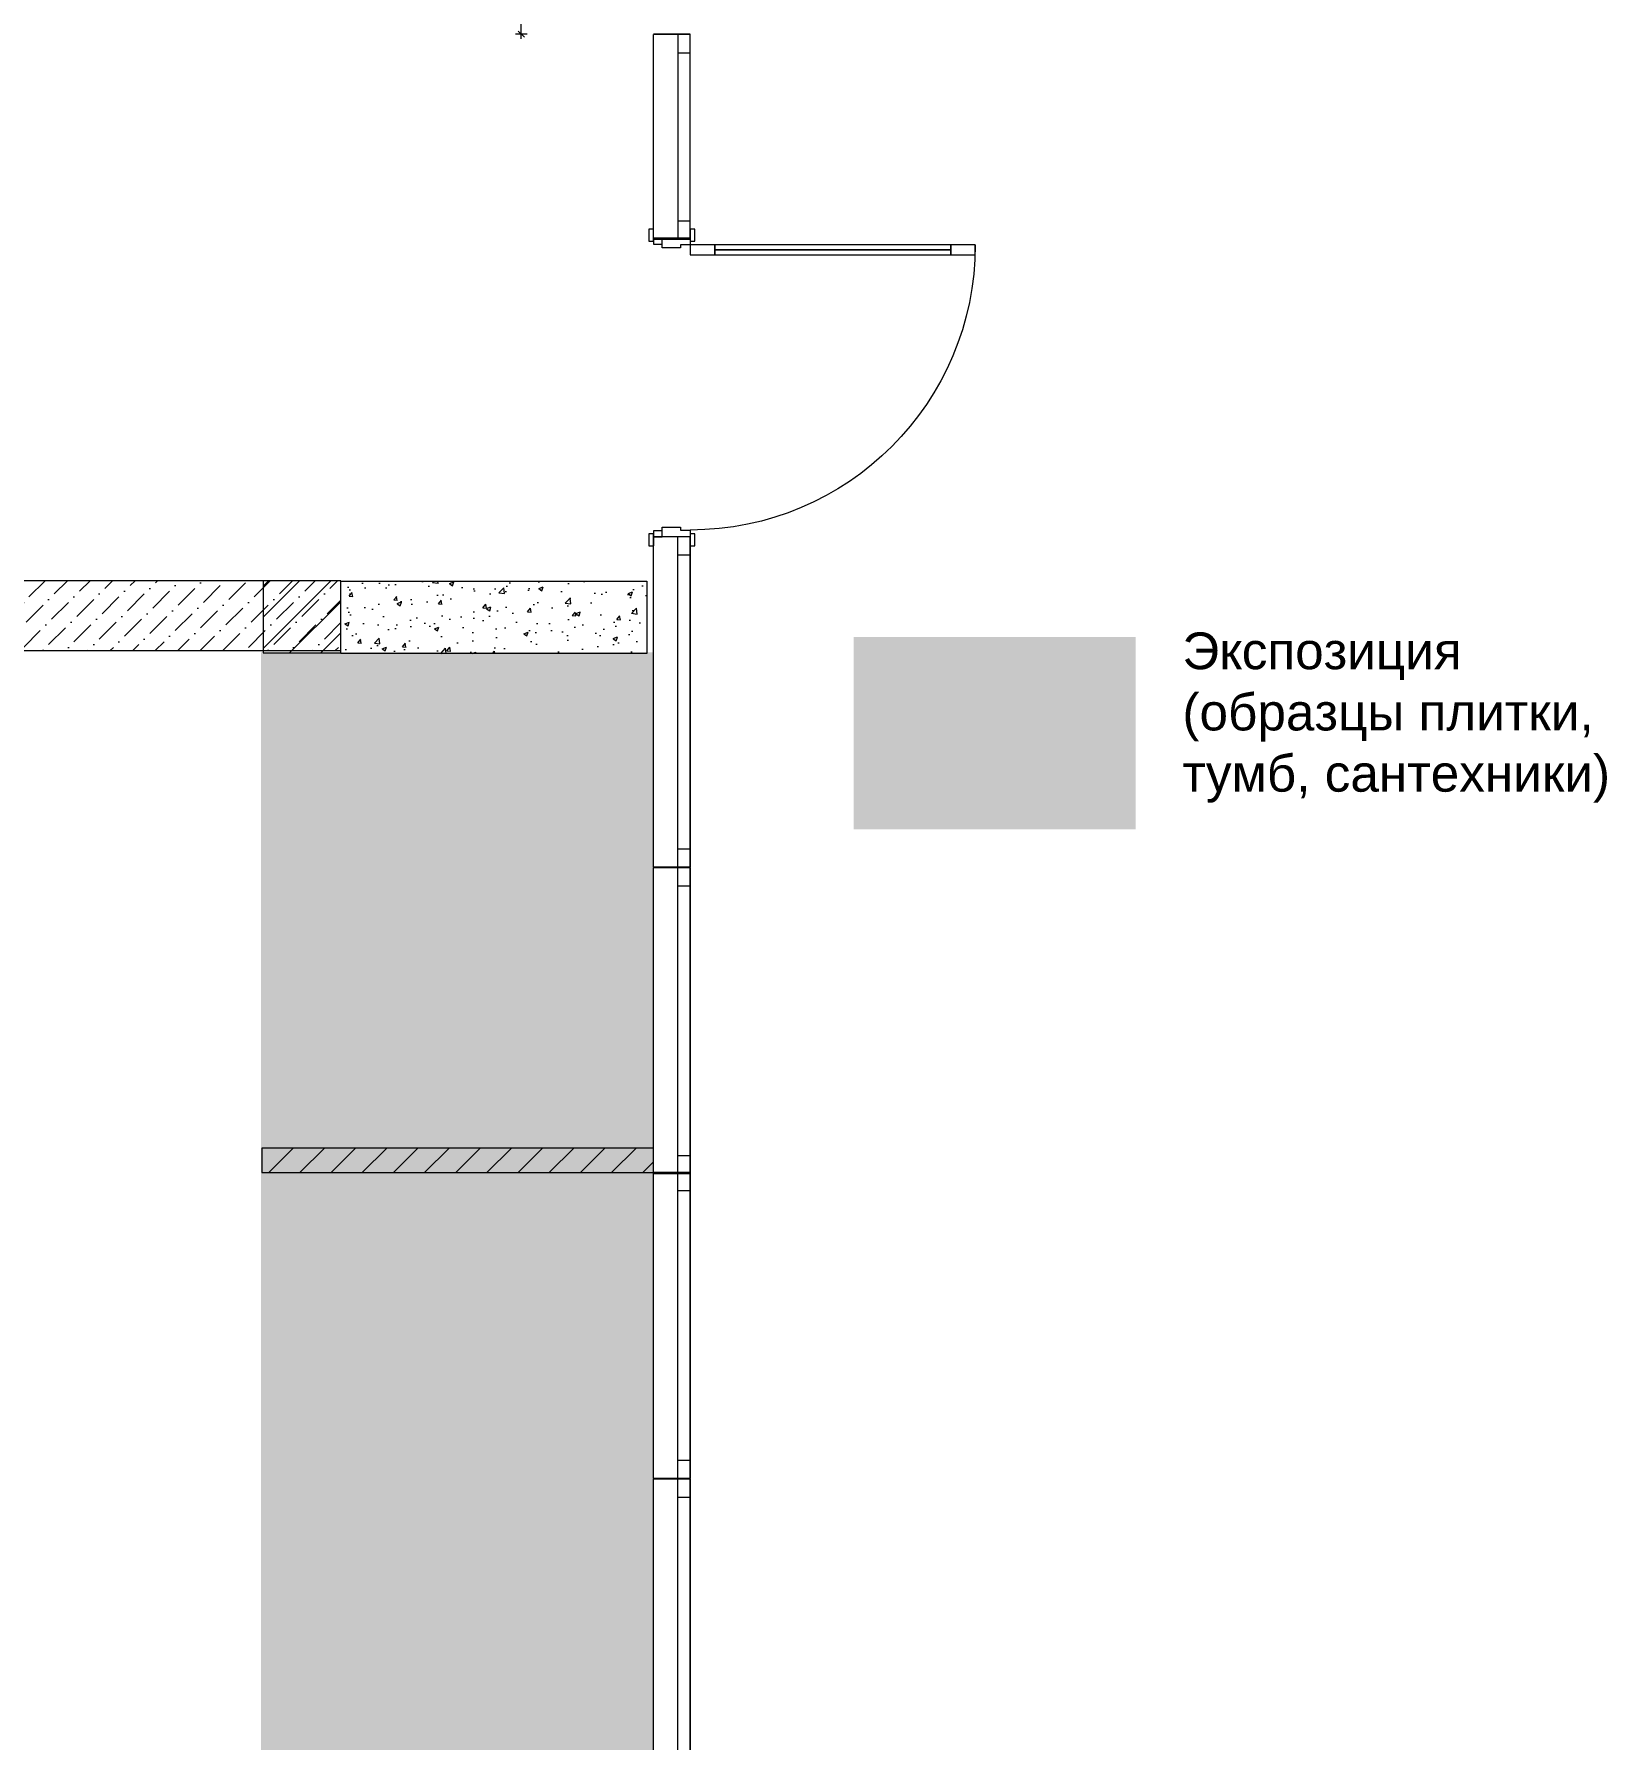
# Model space of a CAD drawing. Header units: millimetres. Extents: x 2336463 to 2579121, y 595385 to 778077.
# Drawn here: x 2408431 to 2414855, y 704404 to 711370 of the extents above; entities that cross this region are included whole.
import ezdxf

# ---------------------------------------------------------------- set-up
doc = ezdxf.new("R2010")
doc.units = ezdxf.units.MM
doc.header["$MEASUREMENT"] = 0
for name, color, linetype in [('+возводимые стены', 7, 'Continuous'), ('1 Планировка размеры', 7, 'Continuous'), ('сит план', 7, 'Continuous')]:
    doc.layers.add(name, color=color, linetype=linetype)
for name, color, linetype, lineweight in [('+возводимые стены_Ном._пера__101', 252, 'Continuous', 5), ('+размер планировка_Ном._пера__1', 7, 'Continuous', 13), ('Двери ARCHICAD_Ном._пера__1', 7, 'Continuous', 13), ('Конструктив - Стены Несущие_Ном._пера__1', 7, 'Continuous', 13), ('Окна ARCHICAD_Ном._пера__1', 7, 'Continuous', 13), ('сит план_Ном._пера__1', 7, 'Continuous', 13)]:
    doc.layers.add(name, color=color, linetype=linetype, lineweight=lineweight)
for name, color, linetype, lineweight, true_color in [('+возводимые стены_Ном._пера__169', 7, 'Continuous', 5, 0x68b353), ('+размер планировка_Ном._пера__9', 7, 'Continuous', 15, 0x3dad99), ('1 Планировка размеры_Ном._пера__242', 7, 'Continuous', 13, 0x1b55b5), ('Конструктив - Стены Несущие_Ном._пера__162', 7, 'Continuous', 5, 0xaaaaaa), ('сит план_Ном._пера__87', 7, 'Continuous', 20, 0x6a6a6a)]:
    doc.layers.add(name, color=color, linetype=linetype, lineweight=lineweight, true_color=true_color)
doc.styles.add('СГЕНЕРИР_СТИЛЬ_1', font='arial.ttf')
doc.dimstyles.new('СГЕНЕРИР_СТИЛЬ__2', dxfattribs={"dimtxt": 75, "dimasz": 23.75, "dimexe": 0.18, "dimexo": 300, "dimgap": 0, "dimtad": 1, "dimdec": 0, "dimzin": 0, "dimdsep": 46, "dimtxsty": 'СГЕНЕРИР_СТИЛЬ_1', "dimblk": 'ARROWHEAD_6', "dimblk1": 'ARROWHEAD_6', "dimblk2": 'ARROWHEAD_6', "dimcen": 0.09, "dimclrd": 256, "dimclre": 256, "dimclrt": 256, "dimazin": 0, "dimtfac": 1, "dimtdec": 4, "dimtmove": 0, "dimatfit": 3, "dimfxl": 0, "dimtolj": 1, "dimtzin": 0, "dimarcsym": 0})
pattern_1 = [(45, (2086872.015, 585813.69), (-63.639609, 63.639609), [])]

# ---------------------------------------------------------------- blocks, each defined once
blk = doc.blocks.new('Окно 25_10')
at = {"layer": 'Окна ARCHICAD_Ном._пера__1', "color": 7, "linetype": 'Continuous', "lineweight": 13}
for p, q in [((-625, 100), (625, 100)), ((-625, 0), (-625, 100)), ((625, 0), (625, 100)), ((-625, 0), (-550, 0)), ((-625, -50), (-625, 0)), ((-625, -50), (-625, 0)), ((-550, 0), (-550, -50)), ((-550, 0), (550, 0)), ((550, -50), (550, 0)), ((550, 0), (625, 0)), ((625, -50), (625, 0)), ((625, -50), (625, 0)), ((-625, -50), (625, -50)), ((-550, -50), (-625, -50)), ((550, -50), (-550, -50)), ((625, -50), (550, -50))]:
    blk.add_line(p, q, dxfattribs=at)
blk = doc.blocks.new('Окно 25_17')
at = {"layer": 'Окна ARCHICAD_Ном._пера__1', "color": 7, "linetype": 'Continuous', "lineweight": 13}
for p, q in [((-674.6, 100), (674.6, 100)), ((-674.6, 0), (-674.6, 100)), ((674.6, 0), (674.6, 100)), ((-674.6, 0), (-599.6, 0)), ((-674.6, -50), (-674.6, 0)), ((-674.6, -50), (-674.6, 0)), ((-599.6, 0), (-599.6, -50)), ((-599.6, 0), (599.6, 0)), ((599.6, -50), (599.6, 0)), ((599.6, 0), (674.6, 0)), ((674.6, -50), (674.6, 0)), ((674.6, -50), (674.6, 0)), ((-674.6, -50), (674.6, -50)), ((-599.6, -50), (-674.6, -50)), ((599.6, -50), (-599.6, -50)), ((674.6, -50), (599.6, -50))]:
    blk.add_line(p, q, dxfattribs=at)
blk = doc.blocks.new('Окно 25_18')
at = {"layer": 'Окна ARCHICAD_Ном._пера__1', "color": 7, "linetype": 'Continuous', "lineweight": 13}
for p, q in [((-418.9, 0), (418.9, 0)), ((-418.9, 0), (-343.9, 0)), ((-418.9, 0), (-418.9, -50)), ((-418.9, 0), (-418.9, -50)), ((-343.9, 0), (-343.9, -50)), ((-343.9, 0), (343.9, 0)), ((343.9, -50), (343.9, 0)), ((343.9, 0), (418.9, 0)), ((418.9, 0), (418.9, -50)), ((418.9, 0), (418.9, -50)), ((-343.9, -50), (-418.9, -50)), ((-418.9, -50), (-418.9, -150)), ((343.9, -50), (-343.9, -50)), ((418.9, -50), (343.9, -50)), ((418.9, -50), (418.9, -150)), ((-418.9, -150), (418.9, -150))]:
    blk.add_line(p, q, dxfattribs=at)
blk = doc.blocks.new('Однопольная Дверь 25_2')
at = {"layer": 'Двери ARCHICAD_Ном._пера__1', "color": 7, "linetype": 'Continuous', "lineweight": 13}
for p, q in [((542, 1064), (542, 1164)), ((542, 1164), (582, 1164)), ((582, 1164), (582, 1064)), ((582, 1064), (542, 1064)), ((562, 1064), (562, 100)), ((542, 0), (542, 100)), ((542, 100), (582, 100)), ((582, 100), (582, 0)), ((-647, 0), (-647, 19)), ((-647, 19), (-597, 19)), ((-597, 0), (-647, 0)), ((-610, 0), (-647, 0)), ((-610, 0), (-647, 0)), ((-582, 0), (-610, 0)), ((-610, 0), (-610, -115)), ((-610, 0), (-610, -115)), ((-610, 0), (-610, -115)), ((-597, 19), (-597, 0)), ((-582, -40), (-582, 0)), ((582, 0), (542, 0)), ((610, 0), (582, 0)), ((582, 0), (582, -40)), ((597, 19), (647, 19)), ((597, 0), (597, 19)), ((647, 0), (597, 0)), ((610, -115), (610, 0)), ((610, 0), (610, -115)), ((610, 0), (610, -115)), ((610, 0), (647, 0)), ((610, 0), (647, 0)), ((647, 19), (647, 0)), ((-570, -40), (-582, -40)), ((-570, -115), (-570, -40)), ((582, -40), (570, -40)), ((570, -40), (570, -115)), ((-610, -150), (-610, -115)), ((-610, -115), (-585, -115)), ((-610, -115), (-570, -115)), ((-610, -115), (-610, -150)), ((-610, -115), (-610, -150)), ((-585, -115), (-585, -150)), ((570, -115), (610, -115)), ((585, -150), (585, -115)), ((585, -115), (610, -115)), ((610, -115), (610, -150)), ((610, -115), (610, -150)), ((610, -115), (610, -150)), ((-647, -169), (-647, -150)), ((-647, -150), (-597, -150)), ((-610, -150), (-647, -150)), ((-610, -150), (-647, -150)), ((-597, -169), (-647, -169)), ((-585, -150), (-610, -150)), ((-597, -150), (-597, -169)), ((610, -150), (585, -150)), ((597, -150), (647, -150)), ((597, -169), (597, -150)), ((647, -169), (597, -169)), ((610, -150), (647, -150)), ((610, -150), (647, -150)), ((647, -150), (647, -169))]:
    blk.add_line(p, q, dxfattribs=at)
at = {"layer": 'Двери ARCHICAD_Ном._пера__1', "color": 7, "linetype": 'Continuous', "lineweight": 13, "flags": 128}
for points in [[(562, 1064), (562, 100), (542, 100), (542, 1064)], [(582, 1064), (582, 100), (562, 100), (562, 1064)]]:
    blk.add_lwpolyline(points, close=True, dxfattribs=at)
at = {"layer": 'Двери ARCHICAD_Ном._пера__1', "color": 7, "linetype": 'Continuous', "lineweight": 13}
blk.add_arc((582, 0), 1164, 90, 180, dxfattribs=at)
blk = doc.blocks.new('Стена_992', base_point=(2411110.7, 692966.8))
at = {"layer": 'сит план_Ном._пера__87', "linetype": 'Continuous', "lineweight": 20, "true_color": 0x6a6a6a}
h = blk.add_hatch(dxfattribs=at)
h.set_pattern_fill('Блоки_Бетонные_Эффективные', color=251, style=0, pattern_type=2)
h.set_pattern_definition(pattern_1)
h.paths.add_polyline_path([(2410961, 711369), (2411111, 711369), (2411111, 711370), (2410961, 711370)])
h = blk.add_hatch(dxfattribs=at)
h.set_pattern_fill('Блоки_Бетонные_Эффективные', color=251, style=0, pattern_type=2)
h.set_pattern_definition(pattern_1)
h.paths.add_polyline_path([(2410960.9, 707965.5), (2411110.9, 707965.5), (2411110.9, 707967.7), (2410960.9, 707967.7)])
h = blk.add_hatch(dxfattribs=at)
h.set_pattern_fill('Блоки_Бетонные_Эффективные', color=251, style=0, pattern_type=2)
h.set_pattern_definition(pattern_1)
h.paths.add_polyline_path([(2410960.9, 705468.8), (2411110.9, 705468.8), (2411110.9, 705471.1), (2410960.9, 705471.1)])
at = {"layer": 'сит план_Ном._пера__1', "color": 7, "linetype": 'Continuous', "lineweight": 13}
for p, q in [((2411061, 711369), (2410961, 711369)), ((2411111, 711369), (2411061, 711369)), ((2411060.9, 707967.7), (2410960.9, 707967.7)), ((2411060.9, 707965.5), (2410960.9, 707965.5)), ((2411110.9, 707967.7), (2411060.9, 707967.7)), ((2411110.9, 707965.5), (2411060.9, 707965.5)), ((2411060.9, 705471.1), (2410960.9, 705471.1)), ((2411060.9, 705468.8), (2410960.9, 705468.8)), ((2411110.9, 705471.1), (2411060.9, 705471.1)), ((2411110.9, 705468.8), (2411060.9, 705468.8))]:
    blk.add_line(p, q, dxfattribs=at)
at = {"layer": 'сит план_Ном._пера__1', "color": 7, "linetype": 'Continuous', "lineweight": 13, "flags": 128}
for points in [[(2411111, 711370), (2410961, 711370)], [(2411111, 711369), (2411111, 711370)], [(2410960.9, 707967.7), (2410960.9, 707965.5)], [(2411110.9, 707965.5), (2411110.9, 707967.7)], [(2410960.9, 705471.1), (2410960.9, 705468.8)], [(2411110.9, 705468.8), (2411110.9, 705471.1)]]:
    blk.add_lwpolyline(points, dxfattribs=at)
at = {"layer": 'Двери ARCHICAD_Ном._пера__1', "color": 7, "linetype": 'Continuous', "lineweight": 13, "xscale": -1, "zscale": 1000, "rotation": 269.9989164459284}
blk.add_blockref('Однопольная Дверь 25_2', (2411111, 709926.9), dxfattribs=at)
at = {"layer": 'Окна ARCHICAD_Ном._пера__1', "color": 7, "linetype": 'Continuous', "lineweight": 13, "xscale": -1, "zscale": 1000, "rotation": 269.9989164459284}
blk.add_blockref('Окно 25_18', (2411111, 710950.1), dxfattribs=at)
at = {"layer": 'Окна ARCHICAD_Ном._пера__1', "color": 7, "linetype": 'Continuous', "lineweight": 13, "zscale": 1000, "rotation": 89.99891644592846}
for name, p in [('Окно 25_17', (2411061, 708642.3)), ('Окно 25_10', (2411060.9, 707340.5)), ('Окно 25_10', (2411060.9, 706096.1)), ('Окно 25_10', (2411060.9, 704843.8))]:
    blk.add_blockref(name, p, dxfattribs=at)
blk = doc.blocks.new('Стена_1019', base_point=(2411110.9, 706721.1))
at = {"layer": '+возводимые стены_Ном._пера__169', "linetype": 'Continuous', "lineweight": 5, "true_color": 0x68b353}
h = blk.add_hatch(dxfattribs=at)
h.set_pattern_fill('Блоки_Бетонные_Эффективные', color=85, style=0, pattern_type=2)
h.set_pattern_definition(pattern_1)
h.paths.add_polyline_path([(2410960.9, 706821.1), (2409360.9, 706821.1), (2409360.9, 706721.1), (2410960.9, 706721.1)])
at = {"layer": '+возводимые стены_Ном._пера__101', "color": 252, "linetype": 'Continuous', "lineweight": 5, "flags": 128}
for points in [[(2410960.9, 706821.1), (2409360.9, 706821.1)], [(2409360.9, 706821.1), (2409360.9, 706721.1)], [(2409360.9, 706721.1), (2410960.9, 706721.1)]]:
    blk.add_lwpolyline(points, dxfattribs=at)
blk = doc.blocks.new('Стена_1066', base_point=(2409684.1, 709137.7))
at = {"layer": '+возводимые стены_Ном._пера__169', "linetype": 'Continuous', "lineweight": 5, "true_color": 0x68b353}
h = blk.add_hatch(dxfattribs=at)
h.set_pattern_fill('Блоки_Бетонные_Эффективные', color=85, style=0, pattern_type=2)
h.set_pattern_definition(pattern_1)
h.paths.add_polyline_path([(2409684.1, 709137.7), (2409366.6, 709137.9), (2409366.3, 708842.9), (2409683.9, 708842.7)])
at = {"layer": '+возводимые стены_Ном._пера__101', "color": 252, "linetype": 'Continuous', "lineweight": 5, "flags": 128}
for points in [[(2409366.6, 709137.9), (2409366.3, 708842.9)], [(2409684.1, 709137.7), (2409366.6, 709137.9)], [(2409683.9, 708842.7), (2409684.1, 709137.7)], [(2409366.3, 708842.9), (2409683.9, 708842.7)]]:
    blk.add_lwpolyline(points, dxfattribs=at)
blk = doc.blocks.new('*D3694', base_point=(2086872, 585813.7))
at = {"layer": '1 Планировка размеры_Ном._пера__242', "color": 152, "linetype": 'Continuous', "lineweight": 13, "true_color": 0x1b55b5}
for p, q in [((2410408.6, 712137.2), (2410433.6, 712112.2)), ((2410444.5, 712124.7), (2409421, 712124.7)), ((2410421.1, 711370.1), (2410421.1, 712124.7)), ((2410444.5, 711370.1), (2410397.6, 711370.1)), ((2410408.6, 711382.6), (2410433.6, 711357.6)), ((2410421.1, 711351.3), (2410421.1, 711370.1))]:
    blk.add_line(p, q, dxfattribs=at)
at = {"layer": '1 Планировка размеры_Ном._пера__242', "color": 152, "lineweight": 13, "true_color": 0x1b55b5, "char_height": 75, "attachment_point": 7, "rotation": 90, "style": 'СГЕНЕРИР_СТИЛЬ_1'}
for s, insert in [('\\A1;{\\pql;\\fArial|b0|i0|c204|p38;120}', (2410406.1, 711941.4)), ('\\A1;{\\pql;\\fArial|b0|i0|c204|p38;755}', (2410406.1, 711662))]:
    blk.add_mtext(s, dxfattribs=dict(at, insert=insert))
blk = doc.blocks.new('ARROWHEAD_6')
at = {"color": 0, "linetype": 'Continuous', "lineweight": 0}
for p, q in [((0, 0), (-1, 0)), ((-0.5, -0.5), (0.5, 0.5))]:
    blk.add_line(p, q, dxfattribs=at)

msp = doc.modelspace()

# ---------------------------------------------------------------- hatches: boundary and pattern name
at = {"layer": '+размер планировка_Ном._пера__9', "linetype": 'Continuous', "lineweight": 0, "true_color": 0x0f2b26}
for points in [[(2412930.3, 708907.7), (2411778.1, 708907.7), (2411778.1, 708122.8), (2412930.3, 708122.8)], [(2409357.5, 701807.7), (2410957.5, 701807.7), (2410957.5, 708844.8), (2409357.5, 708844.8)]]:
    msp.add_hatch(color=118, dxfattribs=at).paths.add_polyline_path(points)
at = {"layer": 'Конструктив - Стены Несущие_Ном._пера__162', "linetype": 'Continuous', "lineweight": 5, "true_color": 0xaaaaaa}
h = msp.add_hatch(dxfattribs=at)
h.set_pattern_fill('Бетон_01', color=253, style=0, pattern_type=2)
h.set_pattern_definition([(45, (2086872.01, 585813.69), (-91.92388, 91.92388), [97.499996, -32.5, 0, -32.5]), (45, (2086883.5, 585917.1), (-91.92388, 91.92388), [97.499996, -32.5, 0, -32.5])])
h.paths.add_polyline_path([(2409684.1, 709137.7), (2407280, 709137.7), (2407280, 708852.3), (2409684.1, 708852.3)])
at = {"layer": 'сит план_Ном._пера__1', "linetype": 'Continuous', "lineweight": 13}
h = msp.add_hatch(dxfattribs=at)
h.set_pattern_fill('AR_CONC', style=0, pattern_type=2)
h.set_pattern_definition([(50, (2086872.01, 585813.69), (-182.18467, 15.939086), [19.05, -209.55]), (355, (2086872.01, 585813.69), (-35.24342, 191.05685), [15.24, -167.64058]), (100.451445, (2086887.2, 585812.36), (146.94125, 175.11775), [16.19001, -178.09024]), (46.1842, (2086872.01, 585864.49), (-271.07904, 42.04233), [28.575, -314.325]), (96.63556, (2086894.6, 585860.98), (237.40413, 247.42612), [24.28502, -267.1356]), (351.18415, (2086872.01, 585864.49), (237.40413, 247.42612), [22.85997, -251.45973]), (21, (2086897.41, 585851.79), (-151.61439, 102.2652), [19.05, -209.55]), (326, (2086897.41, 585851.79), (61.80203, 184.18797), [15.24, -167.64]), (71.451445, (2086910.05, 585843.26), (213.41642, 81.92277), [16.19001, -178.08994]), (37.5, (2086872.015, 585813.686), (3.088603, 84.555039), [0, -165.608, 0, -170.18, 0, -168.275]), (7.5, (2086872.015, 585813.69), (66.819663, 100.180575), [0, -97.028, 0, -161.798, 0, -64.135]), (327.5, (2086815.37, 585813.686), (-135.590595, 5.728744), [0, -63.5, 0, -198.12, 0, -262.89]), (317.5, (2086789.97, 585813.69), (148.12918, 25.42649), [0, -82.55, 0, -131.572, 0, -186.69])])
h.paths.add_polyline_path([(2410934.1, 708840.8), (2409684.1, 708840.8), (2409684.1, 709135.6), (2410934.1, 709135.6)])

# ---------------------------------------------------------------- linework, layer by layer
at = {"layer": 'Конструктив - Стены Несущие_Ном._пера__1', "color": 7, "linetype": 'Continuous', "lineweight": 13, "flags": 128}
msp.add_lwpolyline([(2409684.1, 709137.7), (2407280, 709137.7), (2407280, 708852.3), (2409684.1, 708852.3)], close=True, dxfattribs=at)
at = {"layer": 'сит план_Ном._пера__1', "color": 7, "linetype": 'Continuous', "lineweight": 13, "flags": 128}
msp.add_lwpolyline([(2410934.1, 708840.8), (2409684.1, 708840.8), (2409684.1, 709135.6), (2410934.1, 709135.6)], close=True, dxfattribs=at)

# ---------------------------------------------------------------- block references
at = {"layer": '+возводимые стены', "color": 252, "lineweight": 5}
for name, p in [('Стена_1066', (2409684.1, 709137.7)), ('Стена_1019', (2411110.9, 706721.1))]:
    msp.add_blockref(name, p, dxfattribs=at)
at = {"layer": 'сит план', "color": 7, "lineweight": 13}
msp.add_blockref('Стена_992', (2411110.7, 692966.8), dxfattribs=at)

# ---------------------------------------------------------------- texts
at = {"layer": '+размер планировка_Ном._пера__1', "color": 7, "linetype": 'Continuous', "lineweight": 13, "insert": (2413121.4, 708926.5), "char_height": 150, "attachment_point": 1, "style": 'СГЕНЕРИР_СТИЛЬ_1'}
msp.add_mtext('\\A1;{\\pql;\\fArial|b0|i0|c204|p38;Экспозиция\\P\\pql;\\fArial|b0|i0|c204|p38;(образцы плитки,\\P\\pql;\\fArial|b0|i0|c204|p38;тумб, сантехники)\\P\\pql;\\fArial|b0|i0|c204|p38;}', dxfattribs=at)

# ---------------------------------------------------------------- dimensions: what is measured, and where the dimension line sits
at = {"layer": '1 Планировка размеры', "color": 152, "linetype": 'Continuous', "lineweight": 13, "true_color": 0x1b55b5}
dim = msp.add_linear_dim(base=(2410421.1, 712124.7), p1=(2410721, 711370.1), p2=(2409121, 712124.7), angle=90, dimstyle='СГЕНЕРИР_СТИЛЬ__2', dxfattribs=at)
dim.commit()
dim.dimension.update_dxf_attribs({"geometry": '*D3694', "text_midpoint": (2410368.6, 711747.8), "dimtype": 160, "text_rotation": 90})

doc.saveas('drawing.dxf')
